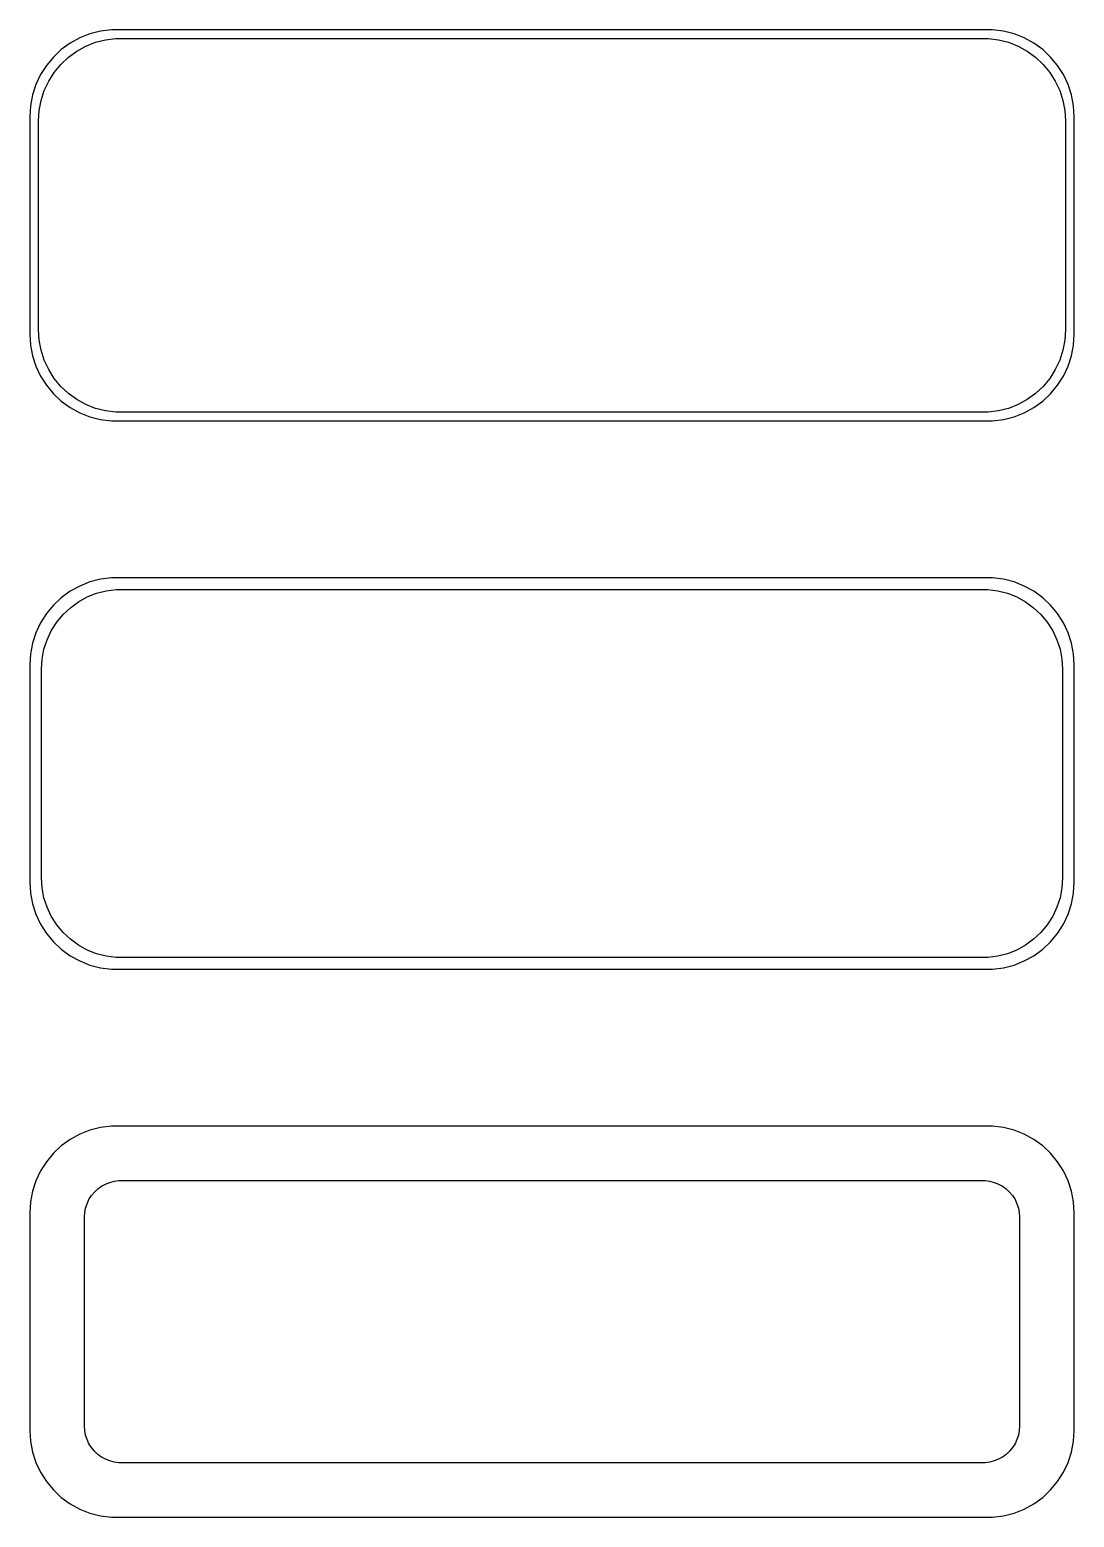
# Model space of a CAD drawing. Header units: metres. Extents: x -30 to 30, y 83.3 to 168.7.
import ezdxf

# ---------------------------------------------------------------- set-up
doc = ezdxf.new("R2010")
doc.units = ezdxf.units.M

msp = doc.modelspace()

# ---------------------------------------------------------------- linework, layer by layer
for p, q in [((-26.5451, 168.505), (-27.1289, 168.274)), ((-25.9369, 168.661), (-26.5451, 168.505)), ((-25.3139, 168.74), (-25.9369, 168.661)), ((25.3139, 168.74), (-25.3139, 168.74)), ((25.9369, 168.661), (25.3139, 168.74)), ((26.5451, 168.505), (25.9369, 168.661)), ((27.1289, 168.274), (26.5451, 168.505)), ((-28.1871, 167.603), (-28.6448, 167.173)), ((-27.6791, 167.972), (-28.1871, 167.603)), ((-27.1289, 168.274), (-27.6791, 167.972)), ((-27.2952, 167.511), (-26.7724, 167.798)), ((-26.7724, 167.798), (-26.2178, 168.018)), ((-26.2178, 168.018), (-25.6401, 168.166)), ((-25.6401, 168.166), (-25.0482, 168.241)), ((-25.0482, 168.241), (25.0482, 168.241)), ((25.0482, 168.241), (25.6401, 168.166)), ((25.6401, 168.166), (26.2178, 168.018)), ((26.2178, 168.018), (26.7724, 167.798)), ((26.7724, 167.798), (27.2952, 167.511)), ((27.6791, 167.972), (27.1289, 168.274)), ((28.1871, 167.603), (27.6791, 167.972)), ((28.6448, 167.173), (28.1871, 167.603)), ((-29.0451, 166.689), (-29.3815, 166.159)), ((-28.6448, 167.173), (-29.0451, 166.689)), ((-28.5928, 166.292), (-28.2126, 166.752)), ((-28.2126, 166.752), (-27.7778, 167.16)), ((-27.7778, 167.16), (-27.2952, 167.511)), ((27.2952, 167.511), (27.7778, 167.16)), ((27.7778, 167.16), (28.2126, 166.752)), ((28.2126, 166.752), (28.5928, 166.292)), ((29.0451, 166.689), (28.6448, 167.173)), ((29.3815, 166.159), (29.0451, 166.689)), ((-29.3815, 166.159), (-29.6489, 165.591)), ((-28.9124, 165.788), (-28.5928, 166.292)), ((28.5928, 166.292), (28.9124, 165.788)), ((29.6489, 165.591), (29.3815, 166.159)), ((-29.8429, 164.993), (-29.9606, 164.377)), ((-29.6489, 165.591), (-29.8429, 164.993)), ((-29.3508, 164.681), (-29.1664, 165.249)), ((-29.1664, 165.249), (-28.9124, 165.788)), ((28.9124, 165.788), (29.1664, 165.249)), ((29.1664, 165.249), (29.3508, 164.681)), ((29.8429, 164.993), (29.6489, 165.591)), ((29.9606, 164.377), (29.8429, 164.993)), ((-29.9606, 164.377), (-30, 163.75)), ((-29.4625, 164.095), (-29.3508, 164.681)), ((29.3508, 164.681), (29.4625, 164.095)), ((30, 163.75), (29.9606, 164.377)), ((-30, 163.75), (-30, 151.25)), ((-29.5, 163.5), (-29.4625, 164.095)), ((-29.5, 151.5), (-29.5, 163.5)), ((29.4625, 164.095), (29.5, 163.5)), ((29.5, 163.5), (29.5, 151.5)), ((30, 151.25), (30, 163.75)), ((-29.4625, 150.905), (-29.5, 151.5)), ((29.5, 151.5), (29.4625, 150.905)), ((-30, 151.25), (-29.9606, 150.623)), ((-29.9606, 150.623), (-29.8429, 150.007)), ((-29.3508, 150.319), (-29.4625, 150.905)), ((29.4625, 150.905), (29.3508, 150.319)), ((29.8429, 150.007), (29.9606, 150.623)), ((29.9606, 150.623), (30, 151.25)), ((-29.8429, 150.007), (-29.6489, 149.409)), ((-29.1664, 149.751), (-29.3508, 150.319)), ((-28.9124, 149.212), (-29.1664, 149.751)), ((29.1664, 149.751), (28.9124, 149.212)), ((29.3508, 150.319), (29.1664, 149.751)), ((29.6489, 149.409), (29.8429, 150.007)), ((-29.6489, 149.409), (-29.3815, 148.841)), ((-29.3815, 148.841), (-29.0451, 148.311)), ((-28.5928, 148.708), (-28.9124, 149.212)), ((28.9124, 149.212), (28.5928, 148.708)), ((29.0451, 148.311), (29.3815, 148.841)), ((29.3815, 148.841), (29.6489, 149.409)), ((-29.0451, 148.311), (-28.6448, 147.827)), ((-28.2126, 148.248), (-28.5928, 148.708)), ((-27.7778, 147.84), (-28.2126, 148.248)), ((28.2126, 148.248), (27.7778, 147.84)), ((28.5928, 148.708), (28.2126, 148.248)), ((28.6448, 147.827), (29.0451, 148.311)), ((-28.6448, 147.827), (-28.1871, 147.397)), ((-28.1871, 147.397), (-27.6791, 147.028)), ((-27.2952, 147.489), (-27.7778, 147.84)), ((-27.6791, 147.028), (-27.1289, 146.726)), ((-26.7724, 147.202), (-27.2952, 147.489)), ((-26.2178, 146.982), (-26.7724, 147.202)), ((26.7724, 147.202), (26.2178, 146.982)), ((27.2952, 147.489), (26.7724, 147.202)), ((27.1289, 146.726), (27.6791, 147.028)), ((27.7778, 147.84), (27.2952, 147.489)), ((27.6791, 147.028), (28.1871, 147.397)), ((28.1871, 147.397), (28.6448, 147.827)), ((-27.1289, 146.726), (-26.5451, 146.495)), ((-26.5451, 146.495), (-25.9369, 146.339)), ((-25.6401, 146.834), (-26.2178, 146.982)), ((-25.9369, 146.339), (-25.3139, 146.26)), ((-25.0482, 146.759), (-25.6401, 146.834)), ((-25.3139, 146.26), (25.3139, 146.26)), ((25.0482, 146.759), (-25.0482, 146.759)), ((25.6401, 146.834), (25.0482, 146.759)), ((25.3139, 146.26), (25.9369, 146.339)), ((26.2178, 146.982), (25.6401, 146.834)), ((25.9369, 146.339), (26.5451, 146.495)), ((26.5451, 146.495), (27.1289, 146.726)), ((-27.1289, 136.774), (-27.6791, 136.472)), ((-26.5451, 137.005), (-27.1289, 136.774)), ((-25.9369, 137.161), (-26.5451, 137.005)), ((-25.3139, 137.24), (-25.9369, 137.161)), ((25.3139, 137.24), (-25.3139, 137.24)), ((25.9369, 137.161), (25.3139, 137.24)), ((26.5451, 137.005), (25.9369, 137.161)), ((27.1289, 136.774), (26.5451, 137.005)), ((27.6791, 136.472), (27.1289, 136.774)), ((-28.1871, 136.103), (-28.6448, 135.673)), ((-27.6791, 136.472), (-28.1871, 136.103)), ((-27.2032, 135.866), (-26.6994, 136.143)), ((-26.6994, 136.143), (-26.1648, 136.354)), ((-26.1648, 136.354), (-25.6079, 136.497)), ((-25.6079, 136.497), (-25.0375, 136.569)), ((-25.0375, 136.569), (25.0375, 136.569)), ((25.0375, 136.569), (25.6079, 136.497)), ((25.6079, 136.497), (26.1648, 136.354)), ((26.1648, 136.354), (26.6994, 136.143)), ((26.6994, 136.143), (27.2032, 135.866)), ((28.1871, 136.103), (27.6791, 136.472)), ((28.6448, 135.673), (28.1871, 136.103)), ((-29.0451, 135.189), (-29.3815, 134.659)), ((-28.6448, 135.673), (-29.0451, 135.189)), ((-28.454, 134.691), (-28.0875, 135.134)), ((-28.0875, 135.134), (-27.6684, 135.528)), ((-27.6684, 135.528), (-27.2032, 135.866)), ((27.2032, 135.866), (27.6684, 135.528)), ((27.6684, 135.528), (28.0875, 135.134)), ((28.0875, 135.134), (28.454, 134.691)), ((29.0451, 135.189), (28.6448, 135.673)), ((29.3815, 134.659), (29.0451, 135.189)), ((-29.3815, 134.659), (-29.6489, 134.091)), ((-29.0069, 133.685), (-28.7621, 134.206)), ((-28.7621, 134.206), (-28.454, 134.691)), ((28.454, 134.691), (28.7621, 134.206)), ((28.7621, 134.206), (29.0069, 133.685)), ((29.6489, 134.091), (29.3815, 134.659)), ((-29.8429, 133.493), (-29.9606, 132.877)), ((-29.6489, 134.091), (-29.8429, 133.493)), ((-29.1846, 133.139), (-29.0069, 133.685)), ((29.0069, 133.685), (29.1846, 133.139)), ((29.8429, 133.493), (29.6489, 134.091)), ((29.9606, 132.877), (29.8429, 133.493)), ((-29.9606, 132.877), (-30, 132.25)), ((-29.3284, 132), (-29.2923, 132.574)), ((-29.2923, 132.574), (-29.1846, 133.139)), ((29.1846, 133.139), (29.2923, 132.574)), ((29.2923, 132.574), (29.3284, 132)), ((30, 132.25), (29.9606, 132.877)), ((-30, 132.25), (-30, 119.75)), ((-29.3284, 120), (-29.3284, 132)), ((29.3284, 132), (29.3284, 120)), ((30, 119.75), (30, 132.25)), ((-30, 119.75), (-29.9606, 119.123)), ((-29.2923, 119.426), (-29.3284, 120)), ((29.3284, 120), (29.2923, 119.426)), ((29.9606, 119.123), (30, 119.75)), ((-29.9606, 119.123), (-29.8429, 118.507)), ((-29.1846, 118.861), (-29.2923, 119.426)), ((-29.0069, 118.315), (-29.1846, 118.861)), ((29.1846, 118.861), (29.0069, 118.315)), ((29.2923, 119.426), (29.1846, 118.861)), ((29.8429, 118.507), (29.9606, 119.123)), ((-29.8429, 118.507), (-29.6489, 117.909)), ((-28.7621, 117.794), (-29.0069, 118.315)), ((29.0069, 118.315), (28.7621, 117.794)), ((29.6489, 117.909), (29.8429, 118.507)), ((-29.6489, 117.909), (-29.3815, 117.341)), ((-29.3815, 117.341), (-29.0451, 116.811)), ((-28.454, 117.309), (-28.7621, 117.794)), ((-28.0875, 116.866), (-28.454, 117.309)), ((28.454, 117.309), (28.0875, 116.866)), ((28.7621, 117.794), (28.454, 117.309)), ((29.0451, 116.811), (29.3815, 117.341)), ((29.3815, 117.341), (29.6489, 117.909)), ((-29.0451, 116.811), (-28.6448, 116.327)), ((-28.6448, 116.327), (-28.1871, 115.897)), ((-27.6684, 116.472), (-28.0875, 116.866)), ((-27.2032, 116.134), (-27.6684, 116.472)), ((27.6684, 116.472), (27.2032, 116.134)), ((28.0875, 116.866), (27.6684, 116.472)), ((28.1871, 115.897), (28.6448, 116.327)), ((28.6448, 116.327), (29.0451, 116.811)), ((-28.1871, 115.897), (-27.6791, 115.528)), ((-27.6791, 115.528), (-27.1289, 115.226)), ((-26.6994, 115.857), (-27.2032, 116.134)), ((-26.1648, 115.646), (-26.6994, 115.857)), ((-25.6079, 115.503), (-26.1648, 115.646)), ((-25.0375, 115.431), (-25.6079, 115.503)), ((25.0375, 115.431), (-25.0375, 115.431)), ((25.6079, 115.503), (25.0375, 115.431)), ((26.1648, 115.646), (25.6079, 115.503)), ((26.6994, 115.857), (26.1648, 115.646)), ((27.2032, 116.134), (26.6994, 115.857)), ((27.1289, 115.226), (27.6791, 115.528)), ((27.6791, 115.528), (28.1871, 115.897)), ((-27.1289, 115.226), (-26.5451, 114.995)), ((-26.5451, 114.995), (-25.9369, 114.839)), ((-25.9369, 114.839), (-25.3139, 114.76)), ((-25.3139, 114.76), (25.3139, 114.76)), ((25.3139, 114.76), (25.9369, 114.839)), ((25.9369, 114.839), (26.5451, 114.995)), ((26.5451, 114.995), (27.1289, 115.226)), ((-27.1289, 105.274), (-27.6791, 104.972)), ((-26.5451, 105.505), (-27.1289, 105.274)), ((-25.9369, 105.661), (-26.5451, 105.505)), ((-25.3139, 105.74), (-25.9369, 105.661)), ((25.3139, 105.74), (-25.3139, 105.74)), ((25.9369, 105.661), (25.3139, 105.74)), ((26.5451, 105.505), (25.9369, 105.661)), ((27.1289, 105.274), (26.5451, 105.505)), ((27.6791, 104.972), (27.1289, 105.274)), ((-28.1871, 104.603), (-28.6448, 104.173)), ((-27.6791, 104.972), (-28.1871, 104.603)), ((28.1871, 104.603), (27.6791, 104.972)), ((28.6448, 104.173), (28.1871, 104.603)), ((-29.0451, 103.689), (-29.3815, 103.159)), ((-28.6448, 104.173), (-29.0451, 103.689)), ((29.0451, 103.689), (28.6448, 104.173)), ((29.3815, 103.159), (29.0451, 103.689)), ((-29.6489, 102.591), (-29.8429, 101.993)), ((-29.3815, 103.159), (-29.6489, 102.591)), ((-25.1453, 102.572), (-24.8825, 102.605)), ((-24.8825, 102.605), (24.8825, 102.605)), ((24.8825, 102.605), (25.1453, 102.572)), ((29.6489, 102.591), (29.3815, 103.159)), ((29.8429, 101.993), (29.6489, 102.591)), ((-29.8429, 101.993), (-29.9606, 101.377)), ((-26.5987, 101.516), (-26.4567, 101.74)), ((-26.4567, 101.74), (-26.2879, 101.944)), ((-26.2879, 101.944), (-26.0947, 102.125)), ((-26.0947, 102.125), (-25.8804, 102.281)), ((-25.8804, 102.281), (-25.6482, 102.409)), ((-25.6482, 102.409), (-25.4019, 102.506)), ((-25.4019, 102.506), (-25.1453, 102.572)), ((25.1453, 102.572), (25.4019, 102.506)), ((25.4019, 102.506), (25.6482, 102.409)), ((25.6482, 102.409), (25.8804, 102.281)), ((25.8804, 102.281), (26.0947, 102.125)), ((26.0947, 102.125), (26.2879, 101.944)), ((26.2879, 101.944), (26.4567, 101.74)), ((26.4567, 101.74), (26.5987, 101.516)), ((29.9606, 101.377), (29.8429, 101.993)), ((-29.9606, 101.377), (-30, 100.75)), ((-26.843, 100.764), (-26.7934, 101.025)), ((-26.7934, 101.025), (-26.7115, 101.277)), ((-26.7115, 101.277), (-26.5987, 101.516)), ((26.5987, 101.516), (26.7115, 101.277)), ((26.7115, 101.277), (26.7934, 101.025)), ((26.7934, 101.025), (26.843, 100.764)), ((30, 100.75), (29.9606, 101.377)), ((-30, 100.75), (-30, 88.25)), ((-26.8596, 100.5), (-26.843, 100.764)), ((-26.8596, 88.5), (-26.8596, 100.5)), ((26.843, 100.764), (26.8596, 100.5)), ((26.8596, 100.5), (26.8596, 88.5)), ((30, 88.25), (30, 100.75)), ((-30, 88.25), (-29.9606, 87.6233)), ((-26.843, 88.2356), (-26.8596, 88.5)), ((-26.7934, 87.9754), (-26.843, 88.2356)), ((26.843, 88.2356), (26.7934, 87.9754)), ((26.8596, 88.5), (26.843, 88.2356)), ((29.9606, 87.6233), (30, 88.25)), ((-29.9606, 87.6233), (-29.8429, 87.0066)), ((-26.7115, 87.7234), (-26.7934, 87.9754)), ((-26.5987, 87.4837), (-26.7115, 87.7234)), ((-26.4567, 87.26), (-26.5987, 87.4837)), ((-26.2879, 87.0559), (-26.4567, 87.26)), ((26.4567, 87.26), (26.2879, 87.0559)), ((26.5987, 87.4837), (26.4567, 87.26)), ((26.7115, 87.7234), (26.5987, 87.4837)), ((26.7934, 87.9754), (26.7115, 87.7234)), ((29.8429, 87.0066), (29.9606, 87.6233)), ((-29.8429, 87.0066), (-29.6489, 86.4094)), ((-29.6489, 86.4094), (-29.3815, 85.8412)), ((-26.0947, 86.8745), (-26.2879, 87.0559)), ((-25.8804, 86.7188), (-26.0947, 86.8745)), ((-25.6482, 86.5912), (-25.8804, 86.7188)), ((-25.4019, 86.4936), (-25.6482, 86.5912)), ((-25.1453, 86.4277), (-25.4019, 86.4936)), ((-24.8825, 86.3945), (-25.1453, 86.4277)), ((24.8825, 86.3945), (-24.8825, 86.3945)), ((25.1453, 86.4277), (24.8825, 86.3945)), ((25.4019, 86.4936), (25.1453, 86.4277)), ((25.6482, 86.5912), (25.4019, 86.4936)), ((25.8804, 86.7188), (25.6482, 86.5912)), ((26.0947, 86.8745), (25.8804, 86.7188)), ((26.2879, 87.0559), (26.0947, 86.8745)), ((29.3815, 85.8412), (29.6489, 86.4094)), ((29.6489, 86.4094), (29.8429, 87.0066)), ((-29.3815, 85.8412), (-29.0451, 85.3111)), ((29.0451, 85.3111), (29.3815, 85.8412)), ((-29.0451, 85.3111), (-28.6448, 84.8273)), ((-28.6448, 84.8273), (-28.1871, 84.3974)), ((28.1871, 84.3974), (28.6448, 84.8273)), ((28.6448, 84.8273), (29.0451, 85.3111)), ((-28.1871, 84.3974), (-27.6791, 84.0284)), ((-27.6791, 84.0284), (-27.1289, 83.7259)), ((27.1289, 83.7259), (27.6791, 84.0284)), ((27.6791, 84.0284), (28.1871, 84.3974)), ((-27.1289, 83.7259), (-26.5451, 83.4947)), ((-26.5451, 83.4947), (-25.9369, 83.3386)), ((-25.9369, 83.3386), (-25.3139, 83.2599)), ((-25.3139, 83.2599), (25.3139, 83.2599)), ((25.3139, 83.2599), (25.9369, 83.3386)), ((25.9369, 83.3386), (26.5451, 83.4947)), ((26.5451, 83.4947), (27.1289, 83.7259))]:
    msp.add_line(p, q)

doc.saveas('drawing.dxf')
